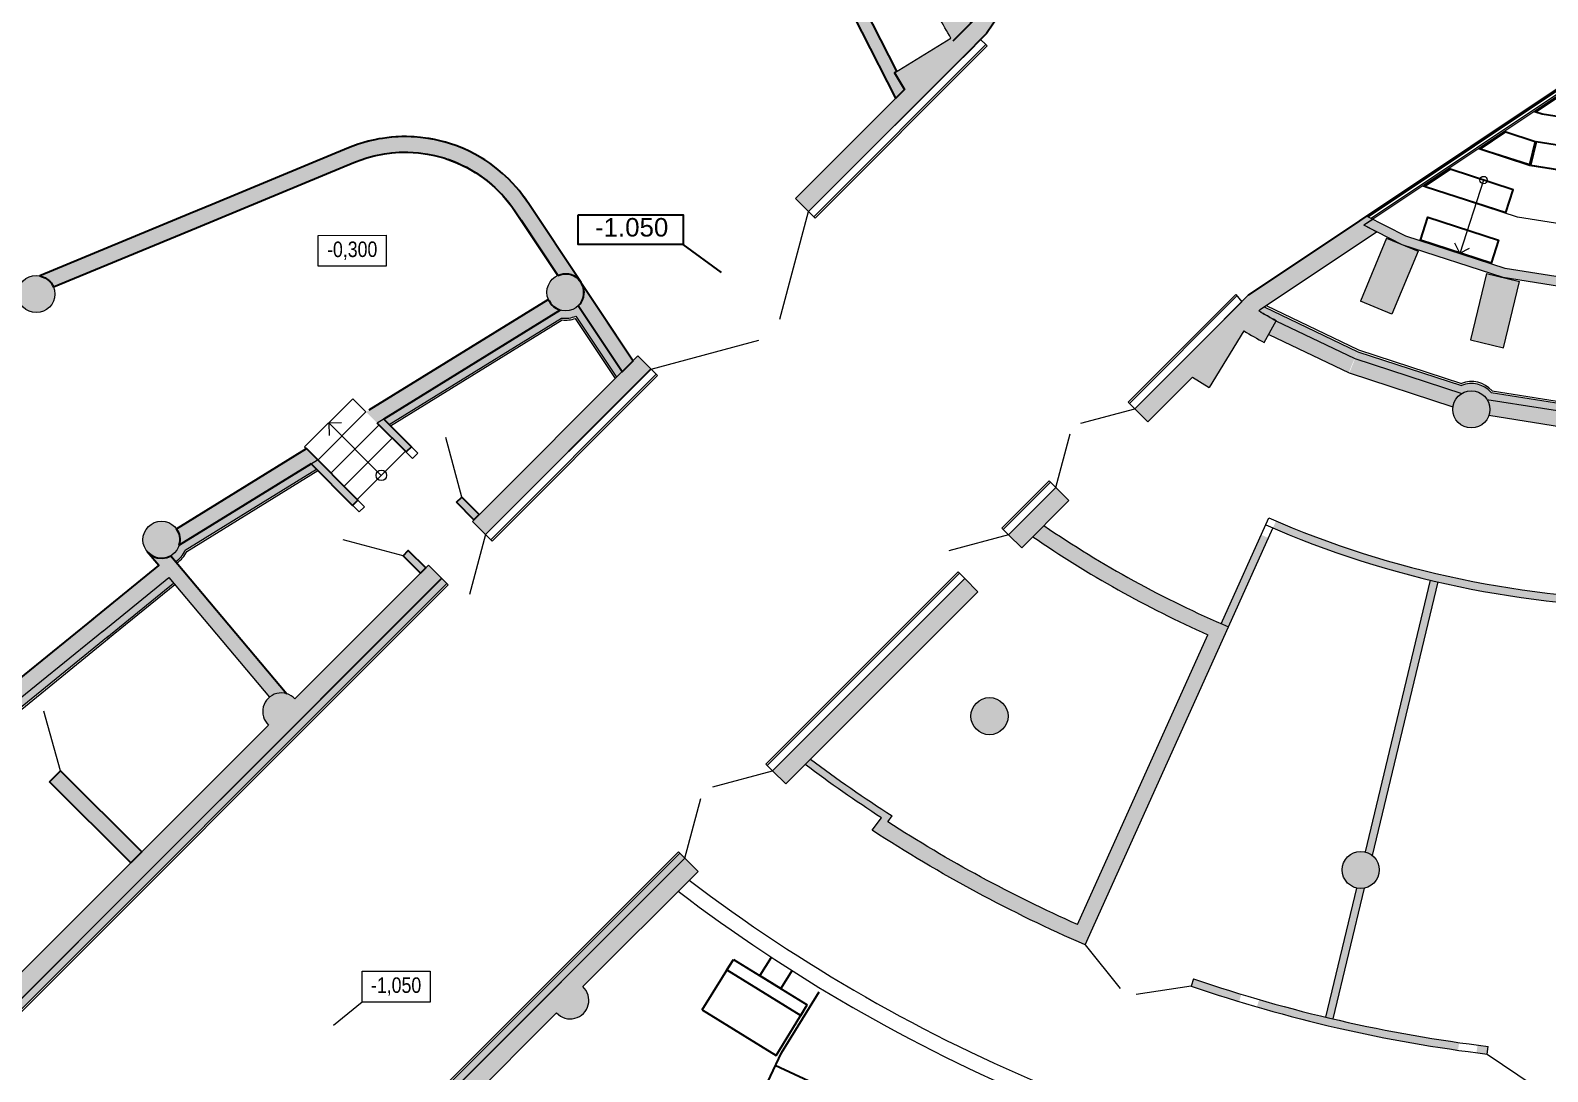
# Model space of a CAD drawing. Header units: millimetres. Extents: x 72919 to 485785, y -53256 to 338519.
# Drawn here: x 195286 to 219787, y 80989 to 97810 of the extents above; entities that cross this region are included whole.
import ezdxf
from ezdxf.enums import TextEntityAlignment as Align

# ---------------------------------------------------------------- set-up
doc = ezdxf.new("R2010")
doc.units = ezdxf.units.MM
doc.layers.add('1', color=7, linetype='Continuous')
for name, color, linetype, lineweight in [('1 level', 186, 'Continuous', 15), ('door', 177, 'Continuous', 9), ('h', 7, 'Continuous', 9), ('stairs', 4, 'Continuous', 5), ('wall', 5, 'Continuous', 40)]:
    doc.layers.add(name, color=color, linetype=linetype, lineweight=lineweight)
doc.styles.add('STW_ARIAL', font='arial.ttf')
doc.styles.add('Шрифт надписей', font='ARIALN.TTF')

msp = doc.modelspace()

# ---------------------------------------------------------------- hatches: boundary and pattern name
at = {"ltscale": 500, "true_color": 0x000000}
h = msp.add_hatch(color=18, dxfattribs=at)
h.dxf.hatch_style = 1
h.paths.add_polyline_path([(207070.43379, 105414.99944), (207275.43379, 105414.99944), (207275.43379, 103562.98726), (207670.54881, 101068.32916), (208365.7065, 98928.85377), (209273.14476, 97147.90593), (209237.60166, 97126.12509), (209402.7822, 96856.57495), (209262.82181, 96716.61455), (208175.72555, 98850.16109), (207470.59659, 101020.32488), (207070.43379, 103546.85341)])
h = msp.add_hatch(color=18, dxfattribs=at)
h.dxf.hatch_style = 1
edge = h.paths.add_edge_path()
edge.add_arc((221610.43378, 104414.99944), 13290, 208.781721808, 212.009546584)
edge.add_line((210341.04818, 97370.49463), (210727.46772, 97756.90139))
edge.add_line((210727.46772, 97756.90139), (211908.66814, 99523.65224))
edge.add_line((211908.66814, 99523.65224), (211752.5916, 99829.97071))
edge.add_line((211752.5916, 99829.97071), (210472.64717, 97926.34488))
edge.add_arc((216161.44446, 101330.9812), 6629.77851, 208.094889946, 210.899713578, ccw=False)
edge.add_line((210312.86024, 98208.79836), (209962.27611, 98016.20872))
h = msp.add_hatch(color=18, dxfattribs=at)
h.dxf.hatch_style = 1
edge = h.paths.add_edge_path()
edge.add_line((207641.64582, 95095.43856), (209402.7822, 96856.57495))
edge.add_line((209402.7822, 96856.57495), (209237.60166, 97126.12509))
edge.add_line((209237.60166, 97126.12509), (210150.22643, 97685.38227))
edge.add_arc((221610.43378, 104414.99944), 13290, 208.781721808, 210.422137713, ccw=False)
edge.add_line((209962.27611, 98016.20872), (210312.86024, 98208.79836))
edge.add_arc((221610.43379, 104414.99944), 12890, 208.781721808, 211.586545441)
edge.add_line((210630.08785, 97663.3994), (210622.24867, 97651.77735))
edge.add_line((210622.24867, 97651.77735), (207853.77785, 94883.30653))
edge.add_line((207853.77785, 94883.30653), (207641.64582, 95095.43856))
h = msp.add_hatch(color=18, dxfattribs=at)
h.dxf.hatch_style = 1
edge = h.paths.add_edge_path()
edge.add_line((207641.64582, 95095.43856), (209402.7822, 96856.57495))
edge.add_line((209402.7822, 96856.57495), (209237.60166, 97126.12509))
edge.add_line((209237.60166, 97126.12509), (210150.22643, 97685.38227))
edge.add_arc((221610.43378, 104414.99944), 13290, 208.781721808, 210.422137713, ccw=False)
edge.add_line((209962.27611, 98016.20872), (210312.86024, 98208.79836))
edge.add_arc((221610.43379, 104414.99944), 12890, 208.781721808, 211.586545441)
edge.add_line((210630.08785, 97663.3994), (210622.24867, 97651.77735))
edge.add_line((210622.24867, 97651.77735), (207853.77785, 94883.30653))
edge.add_line((207853.77785, 94883.30653), (207641.64582, 95095.43856))
h = msp.add_hatch(color=18, dxfattribs=at)
h.dxf.hatch_style = 1
h.paths.add_polyline_path([(205020.27059, 92474.06333), (204839.9644, 92293.75714), (204131.1492, 93358.80728), (204163.92681, 93394.76978), (204179.12633, 93416.30138), (204199.85076, 93454.37932), (204216.58938, 93501.23853), (204225.80024, 93555.46301), (204225.82996, 93600.90417), (204219.21411, 93644.87666), (204215.74867, 93658.61286), (204187.65784, 93725.12896)])
h.paths.add_polyline_path([(200200.81633, 95818.94324), (195439.03109, 93845.04755), (195525.57708, 93813.75179), (195585.01364, 93771.02483), (195620.18916, 93732.34338), (195644.09985, 93695.66194), (195658.65772, 93665.42183), (197966.5405, 94621.37818), (197966.26183, 94622.03315), (198142.35377, 94694.20242), (198318.16705, 94767.02666), (200352.88056, 95611.39977), (200534.0497, 95686.50297), (200716.91747, 95751.39319), (200838.73845, 95784.55331), (201002.4314, 95817.21022), (201123.56556, 95832.92759), (201240.80907, 95841.47128), (201383.6573, 95843.12699), (201552.2222, 95832.72663), (201701.15663, 95812.25631), (201811.24366, 95790.13978), (201964.27118, 95749.13045), (202034.36551, 95726.18489), (202173.74067, 95672.32418), (202344.31756, 95590.28092), (202483.43094, 95508.65077), (202655.16268, 95386.56229), (202786.81646, 95273.80823), (202916.80134, 95141.98663), (203061.21555, 94963.77421), (203210.59079, 94742.01812), (203803.09076, 93851.74069), (203850.11043, 93868.44402), (203888.44072, 93875.93258), (203926.63675, 93878.37921), (203975.72258, 93874.34291), (204016.33858, 93864.66711), (204054.57492, 93849.74993), (204082.87088, 93834.51082), (204111.20033, 93814.91897), (204134.42883, 93794.80261), (204182.46883, 93735.12878), (203334.07491, 95007.7039), (203234.62922, 95149.53262), (203178.60676, 95220.69395), (203135.43209, 95271.95014), (203065.43167, 95349.23125), (203011.2047, 95404.68658), (202959.68345, 95454.17731), (202912.10737, 95497.34017), (202841.58725, 95557.20724), (202781.83451, 95604.39622), (202703.6116, 95661.68083), (202623.49339, 95715.49329), (202550.39453, 95760.62654), (202463.0086, 95809.96771), (202371.19796, 95856.75289), (202279.495, 95898.63929), (202153.94204, 95948.62629), (202072.91028, 95976.60839), (201990.51272, 96001.77209), (201897.71205, 96026.27429), (201813.06612, 96045.18145), (201727.00642, 96061.12256), (201667.54391, 96070.23945), (201584.588, 96080.40601), (201485.89832, 96088.67448), (201357.48102, 96093.2726), (201282.16693, 96092.74369), (201186.19443, 96088.61231), (201116.25788, 96083.15082), (201042.57997, 96075.14494), (200972.63777, 96065.3858), (200911.37651, 96055.08933), (200846.72296, 96042.42675), (200738.88525, 96017.11914), (200657.15145, 95994.35776), (200579.52543, 95969.78914), (200450.17126, 95922.19235)])
h = msp.add_hatch(color=18, dxfattribs=at)
h.dxf.hatch_style = 1
edge = h.paths.add_edge_path()
edge.add_arc((221610.43379, 104414.99944), 13290, 239.577862287, 241.218278192)
edge.add_line((215211.64306, 92766.84177), (215404.2327, 93117.42589))
edge.add_arc((221830.25064, 104809.69519), 13341.77154, 239.812033564, 241.207005333, ccw=False)
edge.add_line((215121.49537, 93277.32897), (215143.40369, 93299.23727))
edge.add_line((215143.40369, 93299.23727), (217025.19086, 94557.34777))
edge.add_line((217025.19086, 94557.34777), (216821.0925, 94661.34127))
edge.add_line((216821.0925, 94661.34127), (216963.99141, 94756.8795))
edge.add_line((216963.99141, 94756.8795), (216861.88548, 94808.90517))
edge.add_line((216861.88548, 94808.90517), (214952.63074, 93532.23338))
edge.add_line((214952.63074, 93532.23338), (214565.97957, 93145.58221))
edge.add_arc((221610.43379, 104414.99944), 13290, 237.990710678, 239.577862287)
h = msp.add_hatch(color=18, dxfattribs=at)
h.dxf.hatch_style = 1
h.paths.add_polyline_path([(220767.70894, 93700.07875), (219101.1853, 93964.03077), (217497.18648, 94485.20255), (216963.99141, 94756.8795), (216821.0925, 94661.34127), (217439.60638, 94346.19213), (219066.06015, 93817.72428), (220755.90364, 93550.07876), (221910.43375, 93550.07846), (221910.43379, 93700.07846)])
h = msp.add_hatch(color=18, dxfattribs=at)
h.dxf.hatch_style = 1
h.paths.add_polyline_path([(216764.68295, 93433.46875), (217272.82213, 93222.99062), (217694.61739, 94240.4266), (217186.48365, 94450.90249)])
h = msp.add_hatch(color=18, dxfattribs=at)
h.dxf.hatch_style = 1
edge = h.paths.add_edge_path()
edge.add_arc((195381.49386, 93550.6168), 300, -9, 351)
h = msp.add_hatch(color=18, dxfattribs=at)
h.dxf.hatch_style = 1
edge = h.paths.add_edge_path()
edge.add_arc((203926.67678, 93578.37921), 300, 0, 360)
h = msp.add_hatch(color=18, dxfattribs=at)
h.dxf.hatch_style = 1
edge = h.paths.add_edge_path()
edge.add_arc((203926.67678, 93578.37921), 300, 0, 360)
h = msp.add_hatch(color=18, dxfattribs=at)
h.dxf.hatch_style = 1
h.paths.add_polyline_path([(218542.11873, 92810.55072), (219076.29806, 92682.40464), (219333.64346, 93753.44567), (218792.18929, 93883.54409)])
h = msp.add_hatch(color=18, dxfattribs=at)
h.dxf.hatch_style = 1
h.paths.add_polyline_path([(188371.35266, 90917.51929), (195132.61491, 93718.12581), (195091.74819, 93628.38212), (195081.62866, 93559.60917), (195084.5742, 93507.7365), (195092.13718, 93471.41633), (195106.51089, 93436.71512), (192256.90563, 92256.36998), (193300.20006, 90157.26797), (193312.43129, 90132.66169), (193469.57536, 89816.4862), (193469.57533, 89816.48597), (194821.59636, 87096.22792), (196362.75854, 88351.42076), (196501.33228, 88141.85696), (194836.32674, 86785.80043), (195066.14892, 86555.97825), (194889.37222, 86379.20155), (194641.47197, 86627.10181), (191574.38015, 84129.1222), (191789.73988, 83913.76248), (191612.96318, 83736.98578), (191379.52538, 83970.42358), (189320.32692, 82293.31833), (189152.0738, 82499.9044), (194620.49954, 86939.13299), (193243.64211, 89709.36171), (193217.98451, 89760.98476), (193086.47305, 90025.58778), (193074.30167, 90050.07649), (192025.39183, 92160.47382), (188590.97929, 90737.89357), (188563.24572, 90789.77548), (188531.90528, 90829.09053), (188494.83097, 90862.32352), (188454.22964, 90888.19956), (188419.88709, 90903.71072)])
h = msp.add_hatch(color=18, dxfattribs=at)
h.dxf.hatch_style = 1
edge = h.paths.add_edge_path()
edge.add_line((215369.19232, 93778.89471), (214847.21169, 93426.81433))
edge.add_line((214847.21169, 93426.81433), (213118.33561, 91697.93825))
edge.add_line((213118.33561, 91697.93825), (213330.46764, 91485.80622))
edge.add_line((213330.46764, 91485.80622), (214052.00929, 92207.34786))
edge.add_line((214052.00929, 92207.34786), (214321.55943, 92042.16732))
edge.add_line((214321.55943, 92042.16732), (214880.81661, 92954.79209))
edge.add_arc((221610.43379, 104414.99944), 13290, 239.577862287, 241.218278192)
edge.add_line((215211.64306, 92766.84177), (215404.2327, 93117.42589))
edge.add_arc((221830.25064, 104809.69519), 13341.77154, 239.812033564, 241.207005333, ccw=False)
edge.add_line((215121.49537, 93277.32897), (215649.65128, 93637.70032))
edge.add_line((215649.65128, 93637.70032), (215369.19232, 93778.89471))
h = msp.add_hatch(color=18, dxfattribs=at)
h.dxf.hatch_style = 1
h.paths.add_polyline_path([(201303.69167, 89323.4225), (201388.4093, 89408.14012), (201671.51353, 89125.30627), (201586.66071, 89040.45346)])
h.paths.add_polyline_path([(200575.37177, 90221.44802), (200490.51896, 90136.59521), (199820.13223, 90806.98194), (197690.55721, 89492.53399), (197699.84982, 89531.65912), (197703.74293, 89569.35306), (197703.10494, 89604.15592), (197691.68938, 89666.25363), (197682.20785, 89693.46589), (197670.00709, 89719.93505), (197645.85861, 89758.7321), (199743.40743, 91053.41236)])
h.paths.add_polyline_path([(202251.21476, 90270.94558), (202534.1838, 89987.97654), (202449.33098, 89903.12373), (202166.71326, 90185.74145)])
h.paths.add_polyline_path([(201438.04205, 91084.1183), (201353.18923, 90999.26548), (200705.31776, 91647.13695), (203648.07865, 93463.51157), (203661.28311, 93438.49997), (203683.54049, 93402.63865), (203700.65187, 93381.11608), (203735.11001, 93347.50658), (203775.09896, 93319.48895), (203829.54912, 93294.53732), (203841.81767, 93289.3064), (200991.9139, 91530.24644)])
h = msp.add_hatch(color=18, dxfattribs=at)
h.dxf.hatch_style = 1
edge = h.paths.add_edge_path()
edge.add_line((216677.88101, 92506.76363), (218403.77467, 91945.98679))
edge.add_arc((218554.63397, 91686.67719), 300, 120.189685108, 153)
edge.add_arc((218554.63397, 91686.67719), 300, 153, 165.843425896)
edge.add_arc((231372.51369, 137570.12198), 47648.74202, 251.916835499, 254.031275865, ccw=False)
edge.add_line((216582.48132, 92274.89532), (216677.88101, 92506.76363))
edge = h.paths.add_edge_path()
edge.add_arc((218554.63397, 91686.67719), 300, 165.843425896, 171.594068231)
edge.add_line((218257.85681, 91730.53282), (216867.17467, 92182.39284))
edge.add_arc((216601.29186, 92321.34006), 300, 332.408961502, 332.999999998)
edge.add_line((216868.59382, 92185.14291), (216582.48132, 92274.89532))
edge.add_arc((231372.51369, 137570.12198), 47648.74202, 251.916835499, 254.031275865)
edge = h.paths.add_edge_path()
edge.add_arc((212494.61875, 85686.16171), 7732.64713, 59.861814524, 68.856463676, ccw=False)
edge.add_line((216377.08203, 92373.48634), (216312.28428, 92401.80507))
edge.add_line((216312.28428, 92401.80507), (215338.17376, 92872.15907))
edge.add_line((215338.17376, 92872.15907), (215283.82796, 92898.24489))
edge = h.paths.add_edge_path()
edge.add_arc((212494.61875, 85686.16171), 7732.64713, 59.861814524, 68.856463676)
edge.add_line((215283.82796, 92898.24489), (215399.46278, 93120.04869))
edge.add_line((215399.46278, 93120.04869), (215761.83555, 92936.4791))
edge.add_line((215761.83555, 92936.4791), (216670.56655, 92509.92283))
edge.add_line((216670.56655, 92509.92283), (216573.28498, 92279.30953))
edge.add_line((216573.28498, 92279.30953), (216377.08203, 92373.48634))
h = msp.add_hatch(color=18, dxfattribs=at)
h.dxf.hatch_style = 1
h.paths.add_polyline_path([(202423.19777, 89876.99052), (205096.0614, 92549.85415), (205308.19344, 92337.72212), (202635.32981, 89664.85848)])
h = msp.add_hatch(color=18, dxfattribs=at)
h.dxf.hatch_style = 1
h.paths.add_polyline_path([(202423.19777, 89876.99052), (205096.0614, 92549.85415), (205308.19344, 92337.72212), (202635.32981, 89664.85848)])
h = msp.add_hatch(color=18, dxfattribs=at)
h.dxf.hatch_style = 1
h.paths.add_polyline_path([(218254.63397, 91686.67719, 1), (218854.63397, 91686.67719, 1)])
h = msp.add_hatch(color=18, dxfattribs=at)
h.dxf.hatch_style = 1
edge = h.paths.add_edge_path()
edge.add_arc((218554.63397, 91686.67719), 300, 0, 32.810314892, ccw=False)
edge.add_arc((218554.63397, 91686.67719), 300, -12.843425895, 0, ccw=False)
edge.add_arc((227959.37772, 138361.10748), 47621.05696, 258.968469708, 261.074533983)
edge.add_line((220570.99524, 91316.69368), (220593.10565, 91566.30801))
edge.add_line((220593.10565, 91566.30801), (218806.77469, 91849.23504))
edge = h.paths.add_edge_path(flags=17)
edge.add_arc((218554.63397, 91686.67719), 300, 341.40593177, 347.156574105, ccw=False)
edge.add_line((218838.9744, 91591.01883), (220283.22142, 91362.27257))
edge.add_arc((220583.20545, 91365.36719), 300, 180, 180.591038496, ccw=False)
edge.add_line((220283.20545, 91365.36719), (220570.99524, 91316.69368))
edge.add_arc((227959.37772, 138361.10748), 47621.05696, 258.968469708, 261.074533983, ccw=False)
edge = h.paths.add_edge_path()
edge.add_line((220877.24344, 91305.85534), (221538.17268, 91284.55402))
edge.add_arc((221835.43379, 91324.99944), 300, 179.95896476, 187.748101367, ccw=False)
edge.add_arc((221298.3618, 87275.981), 4056.16734, 86.649306355, 96.401470983)
edge.add_line((220846.12167, 91306.85837), (220877.24344, 91305.85534))
edge = h.paths.add_edge_path()
edge.add_arc((221298.3618, 87275.981), 4056.16734, 86.649306355, 96.401470983, ccw=False)
edge.add_arc((221835.43379, 91324.99944), 300, 138.590377891, 179.958964761, ccw=False)
edge.add_line((221610.43379, 91523.43079), (221610.43379, 91532.35489))
edge.add_line((221610.43379, 91532.35489), (220599.14456, 91558.05094))
edge.add_line((220599.14456, 91558.05094), (220579.47705, 91315.45215))
edge.add_line((220579.47705, 91315.45215), (220846.12167, 91306.85837))
h = msp.add_hatch(color=18, dxfattribs=at)
h.dxf.hatch_style = 1
h.paths.add_polyline_path([(211294.00011, 89449.33869), (212057.67544, 90213.01401), (211845.5434, 90425.14605), (211081.86808, 89661.47072)])
h = msp.add_hatch(color=18, dxfattribs=at)
h.dxf.hatch_style = 1
h.paths.add_polyline_path([(221610.43379, 88614.85531), (221606.79178, 88614.85531, -0.0195818437), (220370.74671, 88663.28163), (220360.93932, 88538.66696, 0.0196394816), (221610.43379, 88489.85573)])
h.paths.add_polyline_path([(217921.77432, 89050.62701), (217892.59365, 88929.08077, 0.0392951282), (220360.93932, 88538.66696), (220370.74671, 88663.28163, -0.0392951679)])
h.paths.add_polyline_path([(215563.4897, 89816.38502), (215515.65427, 89700.90008, 0.0392922192), (217892.33714, 88929.1423), (217892.45722, 88929.64245), (217921.51982, 89050.68806, -0.0392922686)])
h.paths.add_polyline_path([(215276.77472, 89609.6071), (215162.7681, 89660.86616), (214516.94925, 88224.41087), (214530.5467, 88218.29756, 0.0015574319), (214631.57509, 88174.52909)])
h.paths.add_polyline_path([(215563.4897, 89816.38502, -0.004764076), (215286.4385, 89934.1904), (215400.38279, 89882.95936), (215349.88073, 89770.63073, 0.0028235289), (215515.65427, 89700.90008)])
h = msp.add_hatch(color=18, dxfattribs=at)
h.dxf.hatch_style = 1
edge = h.paths.add_edge_path()
edge.add_arc((197403.97952, 89581.26519), 300, 0, 360)
h = msp.add_hatch(color=18, dxfattribs=at)
h.dxf.hatch_style = 1
edge = h.paths.add_edge_path()
edge.add_arc((221606.78748, 104413.51658), 17673.66127, 235.57381506, 246.754787303)
edge.add_line((214631.57509, 88174.52909), (214298.48365, 88047.5052))
edge.add_arc((221606.78748, 104413.51658), 17923.66127, 235.57381506, 245.936670275, ccw=False)
edge.add_line((211473.75255, 89629.09112), (211615.08855, 89835.30492))
h = msp.add_hatch(color=18, dxfattribs=at)
h.dxf.hatch_style = 1
h.paths.add_polyline_path([(195773.2557, 85848.87147), (195596.47901, 85672.09477), (196907.39052, 84361.18326), (197084.16721, 84537.95996)])
edge = h.paths.add_edge_path()
edge.add_arc((221610.43379, 104414.99944), 28390, 212.212452867, 216)
edge.add_line((198642.44132, 87727.77613), (198798.66658, 87841.28043))
edge.add_line((198798.66658, 87841.28043), (197590.29842, 89281.42099))
edge = h.paths.add_edge_path()
edge.add_line((197590.29842, 89281.42099), (197555.81082, 89322.52351))
edge.add_arc((197403.97952, 89581.26519), 300, 219.998756749, 300.404688522, ccw=False)
edge.add_line((197174.162, 89388.4339), (197361.66046, 89164.97209))
edge.add_line((197361.66046, 89164.97209), (196286.39254, 88289.22481))
edge.add_line((196286.39254, 88289.22481), (196444.26777, 88095.38102))
edge.add_line((196444.26777, 88095.38102), (197522.37039, 88973.43702))
edge.add_line((197522.37039, 88973.43702), (198595.91875, 87693.97551))
edge.add_line((198595.91875, 87693.97551), (198642.44132, 87727.77613))
edge.add_arc((221610.43379, 104414.99944), 28390, 212.212452867, 216, ccw=False)
edge = h.paths.add_edge_path()
edge.add_line((198798.66658, 87841.28043), (198642.44132, 87727.77613))
edge.add_arc((221610.43379, 104414.99944), 28390, 216, 217.484482088)
edge.add_arc((199664.80267, 86976.98833), 604.296, 140.290996282, 164.511425075, ccw=False)
edge.add_line((199199.91826, 87363.06622), (198798.66658, 87841.28043))
edge = h.paths.add_edge_path()
edge.add_line((198642.44132, 87727.77613), (198595.91875, 87693.97551))
edge.add_line((198595.91875, 87693.97551), (199077.63858, 87119.85888))
edge.add_arc((199664.80267, 86976.98833), 604.296, 164.511425075, 166.324376516, ccw=False)
edge.add_arc((221610.43379, 104414.99944), 28390, 216, 217.484482088, ccw=False)
h = msp.add_hatch(color=18, dxfattribs=at)
h.dxf.hatch_style = 1
edge = h.paths.add_edge_path()
edge.add_line((193890.20471, 80919.73339), (180446.31901, 67475.84769))
edge.add_line((180446.31901, 67475.84769), (180234.18698, 67687.97972))
edge.add_line((180234.18698, 67687.97972), (188300.08391, 75753.87666))
edge.add_arc((188388.29715, 76040.61421), 300, 17.100227326, 252.899772674, ccw=False)
edge.add_line((188675.0347, 76128.82745), (193696.09389, 81149.88663))
edge.add_arc((193899.36665, 81370.52249), 300, 42.654503359, 227.345496641, ccw=False)
edge.add_line((194120.00251, 81573.79526), (199133.61828, 86587.41103))
edge.add_arc((199337.41636, 86807.56176), 300, 42.79106943, 227.20893057, ccw=False)
edge.add_line((199557.56709, 87011.35984), (201716.09099, 89169.88374))
edge.add_line((201716.09099, 89169.88374), (201928.22302, 88957.7517))
edge.add_line((201928.22302, 88957.7517), (194305.85255, 81335.38123))
edge.add_line((194305.85255, 81335.38123), (193890.20471, 80919.73339))
h = msp.add_hatch(color=18, dxfattribs=at)
h.dxf.hatch_style = 1
h.paths.add_polyline_path([(210374.7613, 88954.36394), (207270.56253, 85850.16517), (207482.69456, 85638.03314), (210586.89333, 88742.23191)])
h = msp.add_hatch(color=18, dxfattribs=at)
h.dxf.hatch_style = 1
h.paths.add_polyline_path([(216953.37427, 84482.72992), (216838.52996, 84539.82549), (217892.59365, 88929.08077), (218013.88323, 88899.96101)])
h = msp.add_hatch(color=18, dxfattribs=at)
h.dxf.hatch_style = 1
edge = h.paths.add_edge_path()
edge.add_line((212321.27096, 83035.86115), (214631.57509, 88174.52909))
edge.add_line((214631.57509, 88174.52909), (214298.48365, 88047.5052))
edge.add_line((214298.48365, 88047.5052), (212193.46149, 83365.43335))
edge.add_arc((220845.50682, 103002.2277), 21458.36855, 236.912958049, 246.221530195, ccw=False)
edge.add_line((209131.11546, 85023.50094), (209202.83125, 85119.71345))
edge.add_arc((221682.14957, 104511.21195), 23060, 233.239661221, 237.236861432, ccw=False)
edge.add_line((207881.45043, 86036.789), (207795.71736, 85951.05593))
edge.add_arc((221610.43379, 104414.99944), 23060, 233.196176295, 236.938051622)
edge.add_line((209030.15479, 85088.84669), (208880.44837, 84888.00348))
edge.add_arc((221610.43379, 104414.99944), 23310, 236.898976855, 246.51521777)
h = msp.add_hatch(color=18, dxfattribs=at)
h.dxf.hatch_style = 1
edge = h.paths.add_edge_path()
edge.add_arc((199337.41636, 86807.56176), 300, 72.953350313, 127.630888238)
edge.add_arc((221610.43379, 104414.99944), 28390, 217.484482088, 217.721931129, ccw=False)
edge.add_arc((199664.80267, 86976.98833), 604.296, 140.290996282, 164.511425075, ccw=False)
edge.add_line((199199.91826, 87363.06622), (199425.36143, 87094.38167))
h = msp.add_hatch(color=18, dxfattribs=at)
h.dxf.hatch_style = 1
edge = h.paths.add_edge_path()
edge.add_arc((210773.81355, 86731.24244), 300, 0, 360)
h = msp.add_hatch(color=18, dxfattribs=at)
h.dxf.hatch_style = 1
edge = h.paths.add_edge_path()
edge.add_arc((216768.77694, 84248.04729), 300, 0, 360)
h = msp.add_hatch(color=18, dxfattribs=at)
h.dxf.hatch_style = 1
edge = h.paths.add_edge_path()
edge.add_line((205856.34897, 84435.95161), (198530.81557, 77110.41821))
edge.add_line((198530.81557, 77110.41821), (198115.16773, 76694.77037))
edge.add_line((198115.16773, 76694.77037), (194061.80786, 72641.4105))
edge.add_line((194061.80786, 72641.4105), (194273.93989, 72429.27846))
edge.add_line((194273.93989, 72429.27846), (194339.78737, 72495.12595))
edge.add_line((194339.78737, 72495.12595), (194564.22937, 72278.05272))
edge.add_line((194564.22937, 72278.05272), (196715.28669, 74502.12988))
edge.add_line((196715.28669, 74502.12988), (196527.96395, 74683.30252))
edge.add_line((196527.96395, 74683.30252), (198345.80159, 76501.14016))
edge.add_arc((198566.25452, 76704.61129), 300, 222.70603868, 407.29396132)
edge.add_line((198769.72566, 76925.06423), (203783.36691, 81938.70549))
edge.add_arc((204004.22612, 82141.90959), 300.11781, 222.615971883, 407.384028117)
edge.add_line((204207.43023, 82362.7688), (206068.481, 84223.81957))
edge.add_line((206068.481, 84223.81957), (205856.34897, 84435.95161))
h = msp.add_hatch(color=18, dxfattribs=at)
h.dxf.hatch_style = 1
h.paths.add_polyline_path([(216319.10638, 81841.87207), (216197.8538, 81870.98466), (216698.71538, 83956.34303), (216825.99378, 83952.16481)])
h = msp.add_hatch(color=18, dxfattribs=at)
h.dxf.hatch_style = 1
h.paths.add_polyline_path([(214070.32992, 82490.33163), (214029.67808, 82372.12661, 0.0087372518), (214804.50718, 82120.70728), (214841.08627, 82240.23543, -0.0087381794)])
h.paths.add_polyline_path([(215128.58249, 82154.50015), (215092.00003, 82034.96099, 0.0119507723), (216168.82235, 81749.0566), (216198.00302, 81870.60284, -0.0119324935)])
h.paths.add_polyline_path([(216319.33334, 81841.81887), (216319.33304, 81841.81765), (216319.10638, 81841.87207, -0.0013420853), (216198.00302, 81870.60284), (216168.82235, 81749.0566, 0.0237248481), (218340.65353, 81335.47092), (218340.67531, 81335.46805), (218356.96283, 81459.40858, -0.0223661886)])
h.paths.add_polyline_path([(218824.44106, 81397.99552, -0.0018492467), (218654.26255, 81419.23295), (218638.11868, 81296.38556), (218340.65353, 81335.47092, 0.0050731019), (218809.62975, 81273.87595)])
at = {"layer": '1', "ltscale": 500, "true_color": 0x000000}
h = msp.add_hatch(color=18, dxfattribs=at)
h.dxf.hatch_style = 1
h.paths.add_polyline_path([(218350.16896, 78696.09079, -0.1298665392), (205773.94781, 83881.3421), (205925.11647, 84080.46025, 0.1298665392), (218383.26707, 78943.89014)], flags=0)
at = {"layer": 'wall', "lineweight": 18, "ltscale": 0.007407, "true_color": 0x000000}
h = msp.add_hatch(color=18, dxfattribs=at)
h.dxf.hatch_style = 1
h.paths.add_polyline_path([(208473.96007, 98984.01172), (208499.35748, 98996.95235), (209406.79574, 97216.0045), (209380.06554, 97202.38479), (208476.91487, 98974.91779), (208473.96007, 98984.01172)], flags=0)
h = msp.add_hatch(color=18, dxfattribs=at)
h.dxf.hatch_style = 1
h.paths.add_polyline_path([(209380.06554, 97202.38479), (208472.62729, 98983.33263), (208365.7065, 98928.85377), (209273.14476, 97147.90593), (209380.06554, 97202.38479)], flags=0)
h = msp.add_hatch(color=18, dxfattribs=at)
h.dxf.hatch_style = 1
h.paths.add_polyline_path([(207938.68841, 94798.5115), (210714.99841, 97578.60438), (210630.08785, 97663.3994), (207853.77785, 94883.30653), (207938.68841, 94798.5115)], flags=0)
h = msp.add_hatch(color=18, dxfattribs=at)
h.dxf.hatch_style = 1
h.paths.add_polyline_path([(207938.68841, 94798.5115), (210714.99841, 97578.60438), (210630.08785, 97663.3994), (207853.77785, 94883.30653), (207938.68841, 94798.5115)], flags=0)
h = msp.add_hatch(color=18, dxfattribs=at)
h.dxf.hatch_style = 1
edge = h.paths.add_edge_path()
edge.add_line((204096.51858, 93194.25194), (204753.41742, 92207.21017))
edge.add_line((204753.41742, 92207.21017), (204839.9644, 92293.75714))
edge.add_line((204839.9644, 92293.75714), (204131.1492, 93358.80728))
edge.add_arc((203926.68517, 93578.49558), 300.11412, 253.863296521, 312.944341359, ccw=False)
edge.add_line((203843.27444, 93290.20557), (200991.9139, 91530.24644))
edge.add_line((200991.9139, 91530.24644), (201079.11093, 91443.04941))
edge.add_line((201079.11093, 91443.04941), (203865.43811, 93162.86769))
edge.add_arc((203926.67678, 93578.37921), 420, 261.616024039, 293.852609155)
h = msp.add_hatch(color=18, dxfattribs=at)
h.dxf.hatch_style = 1
h.paths.add_polyline_path([(214770.52927, 93519.83754), (214847.21169, 93426.81433), (213118.33561, 91697.93825), (213033.4828, 91782.79106), (214770.52927, 93519.83754)], flags=0)
h = msp.add_hatch(color=18, dxfattribs=at)
h.dxf.hatch_style = 1
h.paths.add_polyline_path([(216675.613, 92507.50055), (216720.31621, 92619.15107), (215210.29291, 93343.95755), (215143.40369, 93299.23727), (215121.49537, 93277.32897), (215399.46278, 93120.04869)])
h = msp.add_hatch(color=18, dxfattribs=at)
h.dxf.hatch_style = 1
h.paths.add_polyline_path([(218403.60326, 91946.04248), (218394.45551, 92075.19023), (216723.94502, 92617.972), (216677.88101, 92506.76363)])
h = msp.add_hatch(color=18, dxfattribs=at)
h.dxf.hatch_style = 1
h.paths.add_polyline_path([(202720.24264, 89580.06574), (205391.21484, 92254.82081), (205306.302, 92339.61356), (202635.32981, 89664.85848), (202720.24264, 89580.06574)], flags=0)
h = msp.add_hatch(color=18, dxfattribs=at)
h.dxf.hatch_style = 1
h.paths.add_polyline_path([(202720.24264, 89580.06574), (205391.21484, 92254.82081), (205306.302, 92339.61356), (202635.32981, 89664.85848), (202720.24264, 89580.06574)], flags=0)
h = msp.add_hatch(color=18, dxfattribs=at)
h.dxf.hatch_style = 1
edge = h.paths.add_edge_path()
edge.add_line((218394.63675, 92075.13135), (218403.60326, 91946.04248))
edge.add_arc((218554.37122, 91686.4159), 300.22815, 392.847982961, 480.144197651, ccw=False)
edge.add_line((218806.59668, 91849.26324), (218873.19952, 91960.2102))
edge.add_arc((218554.35662, 91686.35508), 420.30635, 400.65938051, 472.334191993)
h = msp.add_hatch(color=18, dxfattribs=at)
h.dxf.hatch_style = 1
h.paths.add_polyline_path([(220578.96027, 91568.54842), (220613.70571, 91684.5411), (218873.19952, 91960.2102), (218806.59668, 91849.26324)])
h = msp.add_hatch(color=18, dxfattribs=at)
h.dxf.hatch_style = 1
edge = h.paths.add_edge_path()
edge.add_line((199907.31048, 90719.77332), (199820.13223, 90806.98194))
edge.add_line((199820.13223, 90806.98194), (197690.55721, 89492.53399))
edge.add_arc((197403.97952, 89581.26519), 300, 315, 342.796243528, ccw=False)
edge.add_arc((197403.97952, 89581.26519), 300, 301.802726556, 315, ccw=False)
edge.add_arc((221610.43379, 104414.99944), 28390, 212.105453111, 212.212452867)
edge.add_line((197590.29842, 89281.42099), (197633.72058, 89229.67019))
edge.add_arc((197403.97952, 89581.26519), 420, 303.16161558, 336.209609544)
edge.add_line((197788.291, 89411.84062), (199907.31048, 90719.77332))
h = msp.add_hatch(color=18, dxfattribs=at)
h.dxf.hatch_style = 1
h.paths.add_polyline_path([(211760.69059, 90509.99886), (210997.01527, 89746.32354), (211081.86808, 89661.47072), (211845.5434, 90425.14605), (211760.69059, 90509.99886)], flags=0)
h = msp.add_hatch(color=18, dxfattribs=at)
h.dxf.hatch_style = 1
h.paths.add_polyline_path([(194179.5165, 81039.23471), (194101.57732, 81131.00459), (201926.33158, 88959.64314), (202011.20545, 88874.81139)])
h = msp.add_hatch(color=18, dxfattribs=at)
h.dxf.hatch_style = 1
h.paths.add_polyline_path([(197599.51115, 88881.50018), (197522.37039, 88973.43702), (196444.26777, 88095.38102), (196520.04788, 88002.33601)])
h = msp.add_hatch(color=18, dxfattribs=at)
h.dxf.hatch_style = 1
h.paths.add_polyline_path([(210289.90849, 89039.21675), (207185.70972, 85935.01798), (207270.56253, 85850.16517), (210374.7613, 88954.36394), (210289.90849, 89039.21675)], flags=0)
h = msp.add_hatch(color=18, dxfattribs=at)
h.dxf.hatch_style = 1
h.paths.add_polyline_path([(196544.33107, 88022.11335), (196437.24948, 88089.66501), (194836.32674, 86785.80043), (194921.6221, 86700.50507)])
h = msp.add_hatch(color=18, dxfattribs=at)
h.dxf.hatch_style = 1
h.paths.add_polyline_path([(205771.49615, 84520.80442), (205856.34897, 84435.95161), (198112.29326, 76691.8959), (197943.99911, 76693.30738)])

# ---------------------------------------------------------------- linework, layer by layer
at = {"color": 18, "ltscale": 500, "true_color": 0x000000}
for p, q in [((214725.23379, 103736.45956), (210727.46772, 97756.90139)), ((210494.47162, 97948.16934), (210180.46047, 97634.15804)), ((210494.47162, 97948.16934), (210180.46047, 97634.15804)), ((210727.46772, 97756.90139), (210341.05317, 97370.48665)), ((210727.46772, 97756.90139), (210341.05317, 97370.48665)), ((220931.6939, 97529.99944), (214952.13574, 93532.23338)), ((194821.59636, 87096.22792), (196307.45069, 88306.37552)), ((195596.47901, 85672.09477), (195773.2557, 85848.87147)), ((195596.47901, 85672.09477), (195773.2557, 85848.87147)), ((195773.2557, 85848.87147), (197084.16721, 84537.95996)), ((196907.39052, 84361.18326), (195596.47901, 85672.09477)), ((196907.39052, 84361.18326), (195596.47901, 85672.09477)), ((197084.16721, 84537.95996), (196907.39052, 84361.18326)), ((197084.16721, 84537.95996), (196907.39052, 84361.18326))]:
    msp.add_line(p, q, dxfattribs=at)
for points in [[(415650.43379, 180914.99944, 0.4142135624), (336810.43379, 259754.99944), (221610.43379, 259754.99944, 0.4142135624), (142770.43379, 180914.99944), (142770.43379, 104414.99944, 0.4142135624), (221610.43379, 25574.99944), (336810.43379, 25574.99944, 0.4142135624), (415650.43379, 104414.99944)], [(414950.43379, 180914.99944, 0.4142135624), (336810.43379, 259054.99944), (221610.43379, 259054.99944, 0.4142135624), (143470.43379, 180914.99944), (143470.43379, 104414.99944, 0.4142135624), (221610.43379, 26274.99944), (336810.43379, 26274.99944, 0.4142135624), (414950.43379, 104414.99944)]]:
    msp.add_lwpolyline(points, format="xyb", close=True, dxfattribs=at)
for points in [[(207070.43379, 105414.99944), (207275.43379, 105414.99944), (207275.43379, 103562.98726), (207670.54881, 101068.32916), (208365.7065, 98928.85377), (209273.14476, 97147.90593), (209237.60166, 97126.12509), (209402.7822, 96856.57495), (209262.82181, 96716.61455), (208175.72555, 98850.16109), (207470.59659, 101020.32488), (207070.43379, 103546.85341), (207070.43379, 105414.99944)], [(219700.60008, 96460.80261), (220885.82609, 96273.08125), (220946.83553, 96658.2797), (220055.01847, 96799.52965), (219598.16061, 96494.08721), (219700.60008, 96460.80261)], [(203803.09076, 93851.74069), (203850.11043, 93868.44402), (203888.44072, 93875.93258), (203926.63675, 93878.37921), (203975.72258, 93874.34291), (204016.33858, 93864.66711), (204054.57492, 93849.74993), (204082.87088, 93834.51082), (204111.20033, 93814.91897), (204134.42883, 93794.80261), (204182.46883, 93735.12878), (203334.07491, 95007.7039), (203234.62922, 95149.53262), (203178.60676, 95220.69395), (203135.43209, 95271.95014), (203065.43167, 95349.23125), (203011.2047, 95404.68658), (202959.68345, 95454.17731), (202912.10737, 95497.34017), (202841.58725, 95557.20724), (202781.83451, 95604.39622), (202703.6116, 95661.68083), (202623.49339, 95715.49329), (202550.39453, 95760.62654), (202463.0086, 95809.96771), (202371.19796, 95856.75289), (202279.495, 95898.63929), (202153.94204, 95948.62629), (202072.91028, 95976.60839), (201990.51272, 96001.77209), (201897.71205, 96026.27429), (201813.06612, 96045.18145), (201727.00642, 96061.12256), (201667.54391, 96070.23945), (201584.588, 96080.40601), (201485.89832, 96088.67448), (201357.48102, 96093.2726), (201282.16693, 96092.74369), (201186.19443, 96088.61231), (201116.25788, 96083.15082), (201042.57997, 96075.14494), (200972.63777, 96065.3858), (200911.37651, 96055.08933), (200846.72296, 96042.42675), (200738.88525, 96017.11914), (200657.15145, 95994.35776), (200579.52543, 95969.78914), (200450.17126, 95922.19235), (200200.81633, 95818.94324), (198219.43477, 94997.60411), (198219.43477, 94997.60411), (197868.38449, 94852.08377), (197868.38449, 94852.08377), (195439.03109, 93845.04755), (195525.57708, 93813.75179), (195585.01364, 93771.02483), (195620.18916, 93732.34338), (195644.09985, 93695.66194), (195658.65772, 93665.42183), (197966.5405, 94621.37818), (197966.5405, 94621.37818), (198318.16705, 94767.02666), (198318.16705, 94767.02666), (200352.88056, 95611.39977), (200534.0497, 95686.50297), (200716.91747, 95751.39319), (200838.73845, 95784.55331), (201002.4314, 95817.21022), (201123.56556, 95832.92759), (201240.80907, 95841.47128), (201383.6573, 95843.12699), (201552.2222, 95832.72663), (201701.15663, 95812.25631), (201811.24366, 95790.13978), (201964.27118, 95749.13045), (202034.36551, 95726.18489), (202173.74067, 95672.32418), (202344.31756, 95590.28092), (202483.43094, 95508.65077), (202655.16268, 95386.56229), (202786.81646, 95273.80823), (202916.80134, 95141.98663), (203061.21555, 94963.77421), (203210.59079, 94742.01812), (203803.09076, 93851.74069)], [(217827.22681, 95282.0127), (219111.35318, 94864.77475), (219231.86981, 95235.68679), (218211.72194, 95567.15293), (217803.3939, 95294.15617), (217827.22681, 95282.0127)], [(206447.09377, 93900.88651), (205827.20615, 94347.92944)], [(206447.09377, 93900.88651), (205827.20615, 94347.92944)], [(205020.27059, 92474.06333), (204839.9644, 92293.75714), (204131.1492, 93358.80728), (204163.92681, 93394.76978), (204179.12633, 93416.30138), (204199.85076, 93454.37932), (204216.58938, 93501.23853), (204225.80024, 93555.46301), (204225.82996, 93600.90417), (204219.21411, 93644.87666), (204215.74867, 93658.61286), (204187.65784, 93725.12896), (205020.27059, 92474.06333)], [(200755.66849, 91678.21518), (203648.07865, 93463.51157), (203661.28311, 93438.49997), (203683.54049, 93402.63865), (203700.65187, 93381.11608), (203735.11001, 93347.50658), (203775.09896, 93319.48895), (203829.54912, 93294.53732), (203841.81767, 93289.3064), (200991.9139, 91530.24644), (201438.04205, 91084.1183)], [(201438.04205, 91084.1183), (201353.18923, 90999.26548), (200886.97823, 91465.47648)], [(197645.85861, 89758.7321), (199743.40743, 91053.41236), (200575.37177, 90221.44802), (200490.51896, 90136.59521), (199820.13223, 90806.98194), (197690.55721, 89492.53399), (197699.84982, 89531.65912), (197703.74293, 89569.35306), (197703.10494, 89604.15592), (197691.68938, 89666.25363), (197682.20785, 89693.46589), (197670.00709, 89719.93505), (197645.85861, 89758.7321)], [(202166.36194, 90186.09277), (202251.21476, 90270.94558), (202534.1838, 89987.97654), (202449.33098, 89903.12373), (202166.36194, 90186.09277)], [(196286.39254, 88289.22481), (197361.66046, 89164.97209), (197174.162, 89388.4339), (197223.93485, 89341.2987), (197263.37798, 89316.25348), (197335.09545, 89289.28063), (197419.56935, 89281.67054), (197490.03755, 89293.87345), (197555.81082, 89322.52351), (199425.36143, 87094.38167)], [(201303.69167, 89323.4225), (201388.82821, 89407.8564), (201671.51353, 89125.30627), (201586.66071, 89040.45346), (201303.69167, 89323.4225)], [(207246.8731, 82835.38384), (207065.1476, 82540.68958)], [(206135.6726, 81986.00389), (206639.56047, 82803.13118)], [(206534.58383, 82632.89633), (206639.56047, 82803.13118)], [(206534.58383, 82632.89633), (207726.2278, 81898.05985)], [(206639.56047, 82803.13118), (207831.20444, 82068.2947)], [(207581.66892, 82616.22954), (207405.61731, 82330.7363)], [(207065.1476, 82540.68958), (207405.61731, 82330.7363)], [(207413.05235, 81294.94112), (208021.41225, 82281.48498)], [(206135.6726, 81986.00389), (207327.31657, 81251.16741)], [(207327.31657, 81251.16741), (207831.20444, 82068.2947)], [(207726.2278, 81898.05985), (207831.20444, 82068.2947)], [(207057.52091, 80540.58599), (207413.05235, 81294.94112)], [(207857.80515, 80835.08273), (207314.37449, 81089.41149)]]:
    msp.add_lwpolyline(points, dxfattribs=at)
for points in [[(219492.01797, 95634.83215), (218698.56315, 95892.64125), (219111.31955, 96168.59884), (219583.34318, 96015.22906)], [(219511.46536, 95630.16325), (220696.69137, 95442.44189), (220757.70081, 95827.64034), (219602.79058, 96010.56015)], [(204132.10175, 94827.33205), (205827.20727, 94827.32913), (205827.20644, 94347.92944), (204132.10092, 94347.93236)], [(204132.10175, 94827.33205), (205827.20727, 94827.32913), (205827.20644, 94347.92944), (204132.10092, 94347.93236)], [(218872.84077, 94048.52924), (217731.57295, 94419.34963), (217852.08958, 94790.26167), (218993.3574, 94419.44128)]]:
    msp.add_lwpolyline(points, close=True, dxfattribs=at)
msp.add_lwpolyline([(202026.41032, 95728.78904, -0.1507336533), (203061.21555, 94963.77421), (203803.09076, 93851.74069)], format="xyb", dxfattribs=at)
at = {"layer": '1 level', "color": 177, "true_color": 0x293189}
for p, q in [((216718.98657, 94713.36693), (220931.8939, 97529.99944)), ((220973.44993, 97437.49181), (216821.0925, 94661.34127)), ((216887.41196, 94795.89875), (220939.48128, 97504.99944)), ((220954.65604, 97454.99944), (216938.46493, 94769.88592))]:
    msp.add_line(p, q, dxfattribs=at)
for points in [[(220968.39907, 96250.0787), (219698.31285, 96451.24106), (219563.70729, 96494.97714)], [(221760.43379, 96250.0785), (220968.39907, 96250.0787), (219698.31285, 96451.24106), (219624.07867, 96475.36125)], [(221760.43379, 95400.0785), (220901.50236, 95400.07872), (219499.27033, 95622.17096), (218664.11007, 95893.53149)], [(221760.43379, 94550.0785), (220834.60565, 94550.07874), (219300.22782, 94793.10086), (217764.51284, 95292.08584)], [(216718.98657, 94713.36693), (216861.88548, 94808.90517)]]:
    msp.add_lwpolyline(points, dxfattribs=at)
at = {"layer": 'door', "linetype": 'ByBlock', "ltscale": 100}
for p, q in [((207387.90357, 93144.64004), (207853.77785, 94883.30653)), ((207387.90357, 93144.64004), (207853.77785, 94883.30653)), ((205308.19344, 92337.72212), (207046.85993, 92803.5964)), ((205308.19344, 92337.72212), (207046.85993, 92803.5964)), ((212249.00237, 91465.00111), (213118.33561, 91697.93825)), ((202251.21476, 90270.94558), (201993.80993, 91235.4572)), ((211845.5434, 90425.14605), (212078.48054, 91294.47929)), ((201303.55648, 89323.28731), (200339.04487, 89580.69214)), ((202635.32981, 89664.85848), (202376.51076, 88698.93266)), ((202635.32981, 89664.85848), (202376.51076, 88698.93266)), ((211081.86808, 89661.47072), (210115.94225, 89402.65168)), ((195773.2557, 85848.87147), (195504.78884, 86814.8704)), ((206304.6367, 85591.34613), (207270.56253, 85850.16517)), ((206304.6367, 85591.34613), (207270.56253, 85850.16517)), ((205856.34897, 84435.95161), (206115.16801, 85401.87743)), ((205856.34897, 84435.95161), (206115.16801, 85401.87743)), ((212321.27096, 83035.86115), (212884.82644, 82334.14524)), ((214029.67808, 82372.12661), (213140.19653, 82234.93121)), ((218809.62975, 81273.87595), (219554.84536, 80769.24371))]:
    msp.add_line(p, q, dxfattribs=at)
at = {"layer": 'h'}
for points in [[(199932.12481, 94497.95197), (201032.11702, 94502.09041), (201033.99813, 94002.09395), (199934.00592, 93997.9555)], [(200641.86298, 82613.71501), (201741.86298, 82613.71501), (201741.86298, 82113.71501), (200641.86298, 82113.71501)]]:
    msp.add_lwpolyline(points, close=True, dxfattribs=at)
at = {"layer": 'h', "ltscale": 0.740741}
msp.add_lwpolyline([(200641.86298, 82113.71501), (200179.64067, 81736.47155)], dxfattribs=at)
at = {"layer": 'stairs', "color": 4, "ltscale": 100}
msp.add_line((218752.54784, 95391.84165), (218366.21725, 94202.83681), dxfattribs=at)
at = {"layer": 'stairs', "color": 4}
for p, q in [((200705.31776, 91647.13695), (200493.18573, 91859.26898)), ((199715.36827, 91081.45153), (199743.40743, 91053.41236))]:
    msp.add_line(p, q, dxfattribs=at)
for points in [[(200493.18573, 91859.26898), (199715.36827, 91081.45153)], [(200705.31776, 91647.13695), (199927.5003, 90869.31949)], [(200952.80514, 90621.83212), (200104.277, 91470.36026)], [(200917.4498, 91435.00492), (200139.63234, 90657.18746)], [(201129.58183, 91222.87288), (200351.76437, 90445.05542)], [(201341.71387, 91010.74085), (200563.89641, 90232.92339)]]:
    msp.add_lwpolyline(points, dxfattribs=at)
at = {"layer": 'stairs', "color": 4, "ltscale": 100}
msp.add_circle((218752.54784, 95391.84165), 59.63351, dxfattribs=at)
at = {"layer": 'wall', "color": 18, "lineweight": 18, "ltscale": 0.007407, "true_color": 0x000000}
for p, q in [((209262.82181, 96716.61455), (208175.72555, 98850.16109)), ((209273.14476, 97147.90593), (208365.7065, 98928.85377)), ((210622.24867, 97651.77735), (207853.77785, 94883.30653)), ((210622.24867, 97651.77735), (207853.77785, 94883.30653)), ((209237.60166, 97126.12509), (210150.22643, 97685.38227)), ((209237.60166, 97126.12509), (210150.22643, 97685.38227)), ((210631.97395, 97661.51587), (210622.24867, 97651.77735)), ((210631.97395, 97661.51587), (210622.24867, 97651.77735)), ((209402.7822, 96856.57495), (209237.60166, 97126.12509)), ((209402.7822, 96856.57495), (209237.60166, 97126.12509)), ((207641.64582, 95095.43856), (209402.7822, 96856.57495)), ((207641.64582, 95095.43856), (209402.7822, 96856.57495)), ((207853.77785, 94883.30653), (207641.64582, 95095.43856)), ((207853.77785, 94883.30653), (207641.64582, 95095.43856)), ((218369.25163, 94212.15527), (218288.93877, 94369.77799)), ((218369.25163, 94212.15527), (218526.87435, 94292.46813)), ((214847.21169, 93426.81433), (213118.33561, 91697.93825)), ((203841.81767, 93289.3064), (200886.97823, 91465.47648)), ((214880.81661, 92954.79209), (214321.55943, 92042.16732)), ((213330.46764, 91485.80622), (214052.00929, 92207.34786)), ((214052.00929, 92207.34786), (214321.55943, 92042.16732)), ((213118.33561, 91697.93825), (213330.46764, 91485.80622)), ((200104.277, 91470.36026), (200311.03604, 91477.71764)), ((200104.277, 91470.36026), (200111.63439, 91263.60122)), ((200596.4497, 90030.39409), (199820.13223, 90806.98194)), ((200298.1858, 90328.92836), (200596.4497, 90030.39409)), ((214516.88716, 88224.27274), (215285.78145, 89934.47723)), ((214631.57509, 88174.52909), (215349.28425, 89770.88562)), ((197174.15527, 89388.44192), (197361.66046, 89164.97209)), ((197555.81082, 89322.52351), (199425.36143, 87094.38167)), ((201303.55648, 89323.28731), (201586.66071, 89040.45346)), ((201388.4093, 89408.14012), (201671.51353, 89125.30627)), ((201928.22302, 88957.7517), (194101.53084, 81131.05951)), ((197361.66046, 89164.97209), (196286.39254, 88289.22481)), ((196444.26777, 88095.38102), (197522.37039, 88973.43702)), ((197522.37039, 88973.43702), (199145.914, 87038.48782)), ((199557.56709, 87011.35984), (201716.09099, 89169.88374)), ((201716.09099, 89169.88374), (201928.22302, 88957.7517)), ((196520.04788, 88002.33601), (197599.51115, 88881.50018)), ((196538.99291, 87979.07475), (197618.79634, 88858.51597)), ((217892.45722, 88929.64245), (216838.17313, 84538.33921)), ((218014.0033, 88900.46111), (216953.37427, 84482.72992)), ((194821.59636, 87096.22792), (196307.45069, 88306.37552)), ((196465.32591, 88112.53174), (194836.32674, 86785.80043)), ((196541.10602, 88019.48672), (194921.6221, 86700.50507)), ((194942.94594, 86679.18123), (196560.05105, 87996.22547)), ((212193.46149, 83365.43335), (214298.48365, 88047.5052)), ((212321.27096, 83035.86115), (214631.57509, 88174.52909)), ((194120.00251, 81573.79526), (199133.61828, 86587.41103)), ((195596.47901, 85672.09477), (195773.2557, 85848.87147)), ((195596.47901, 85672.09477), (195773.2557, 85848.87147)), ((205856.34897, 84435.95161), (198115.16773, 76694.77037)), ((206068.481, 84223.81957), (205856.34897, 84435.95161)), ((204207.2493, 82362.58787), (206068.481, 84223.81957)), ((216698.10275, 83954.91819), (216197.70784, 81870.67371)), ((216825.99378, 83952.16481), (216319.33236, 81841.8191)), ((214070.32992, 82490.33163), (214029.67808, 82372.12661)), ((198769.72566, 76925.06423), (203783.36691, 81938.70549)), ((218809.62975, 81273.87595), (218824.44106, 81397.99552))]:
    msp.add_line(p, q, dxfattribs=at)
for points in [[(210150.22643, 97685.38227, -0.0071577869), (209962.27611, 98016.20872), (210312.86024, 98208.79836), (210472.64717, 97926.34488), (210494.47162, 97948.16934), (211752.5916, 99829.97071)], [(195439.03109, 93845.04755), (197868.38449, 94852.08377), (197868.38449, 94852.08377), (198219.43477, 94997.60411), (198219.43477, 94997.60411), (200410.92219, 95906.0381, -0.3636252631), (203334.07491, 95007.7039)], [(198317.30971, 94767.55914), (200508.78214, 95676.02837, -0.3641485586), (203125.95253, 94869.1937)], [(215211.64306, 92766.84177), (215404.2327, 93117.42589, -0.0060867878), (215121.49537, 93277.32897), (215143.40369, 93299.23727), (217025.19086, 94557.34777), (216821.0925, 94661.34127)], [(201079.11093, 91443.04941), (203865.43811, 93162.86769, 0.1415936748), (204096.51858, 93194.25194), (204753.41742, 92207.21017)], [(201100.91019, 91421.25016), (203872.06745, 93131.70503, 0.1209621226), (204085.13921, 93157.2027), (204731.78068, 92185.57343)], [(197633.72058, 89229.67019, 0.1452069216), (197788.291, 89411.84062), (199907.31048, 90719.77332)], [(197653.13252, 89206.53491, 0.1378041768), (197811.83166, 89391.11622), (199929.10505, 90697.97117)], [(212321.27096, 83035.86115, -0.0419834071), (208880.44837, 84888.00348), (209030.15479, 85088.84669, -0.0163284621), (207795.71736, 85951.05593)], [(212193.46149, 83365.43335, -0.0378077169), (209131.11546, 85023.50094), (209202.83125, 85119.71345)]]:
    msp.add_lwpolyline(points, format="xyb", dxfattribs=at)
for points in [[(211908.75563, 99523.48053), (210727.46772, 97756.90139), (210341.04818, 97370.49463)], [(210714.99841, 97578.60438), (210630.08785, 97663.3994), (207853.77785, 94883.30653), (207938.68841, 94798.5115)], [(210714.99841, 97578.60438), (210630.08785, 97663.3994), (207853.77785, 94883.30653), (207938.68841, 94798.5115)], [(210714.99841, 97578.60438), (207938.68841, 94798.5115), (207959.91606, 94777.31275), (210736.22605, 97557.40562), (210714.99841, 97578.60438)], [(210714.99841, 97578.60438), (207938.68841, 94798.5115), (207959.91606, 94777.31275), (210736.22605, 97557.40562), (210714.99841, 97578.60438)], [(203125.95253, 94869.1937), (203803.37424, 93851.31473)], [(203334.07491, 95007.7039), (205020.27059, 92474.06333)], [(198317.30971, 94767.55914), (198318.16705, 94767.02666), (197966.5405, 94621.37818), (197966.26183, 94622.03315), (195658.65772, 93665.42183)], [(216718.98657, 94713.36693), (214952.63074, 93532.23338), (214565.97957, 93145.58221)], [(216963.99141, 94756.8795), (216821.0925, 94661.34127)], [(221910.43375, 93550.07846), (220755.90364, 93550.07876), (219066.06015, 93817.72428), (217439.60638, 94346.19213), (216821.0925, 94661.34127)], [(221910.43379, 93700.07846), (220767.70894, 93700.07875), (219101.1853, 93964.03077), (217497.18648, 94485.20255), (216861.88548, 94808.90517)], [(217185.54936, 94451.28948), (216764.06093, 93433.72641)], [(217185.53479, 94451.29552), (217693.6831, 94240.81359)], [(217693.6831, 94240.81359), (217272.19467, 93223.25052)], [(218798.86396, 93881.94033), (218541.49671, 92810.80837), (219076.29806, 92682.40464), (219333.64346, 93753.44567)], [(218798.84863, 93881.94401), (219333.64346, 93753.44567)], [(203648.07865, 93463.51157), (200755.66849, 91678.21518)], [(204131.1492, 93358.80728), (204839.9644, 92293.75714)], [(214751.35867, 93543.09334), (213012.26959, 91804.00427), (213118.33561, 91697.93825)], [(213033.4828, 91782.79106), (214770.52927, 93519.83754)], [(214847.21169, 93426.81433), (213118.33561, 91697.93825)], [(214751.35867, 93543.09334), (214847.21169, 93426.81433)], [(215239.26547, 93363.32779), (216731.49201, 92647.0637), (218393.62409, 92107.00425)], [(217272.19467, 93223.25052), (216764.06093, 93433.72641)], [(215210.29291, 93343.95755), (216720.31621, 92619.15107), (218394.63675, 92075.13135)], [(215399.46278, 93120.04869), (216675.613, 92507.50055), (218403.60326, 91946.04248)], [(215283.82796, 92898.24489), (216582.48132, 92274.89532), (218257.66997, 91730.59353)], [(205391.21484, 92254.82081), (205306.302, 92339.61356), (202635.32981, 89664.85848), (202720.24264, 89580.06574)], [(205391.21484, 92254.82081), (205306.302, 92339.61356), (202635.32981, 89664.85848), (202720.24264, 89580.06574)], [(205391.21484, 92254.82081), (202720.24264, 89580.06574), (202741.47085, 89558.86755), (205412.44305, 92233.62262), (205391.21484, 92254.82081)], [(205391.21484, 92254.82081), (202720.24264, 89580.06574), (202741.47085, 89558.86755), (205412.44305, 92233.62262), (205391.21484, 92254.82081)], [(218873.19952, 91960.2102), (220613.70571, 91684.5411), (221573.85359, 91653.59616)], [(218888.57365, 91988.14913), (220616.54647, 91714.46512), (221564.01228, 91683.92891)], [(218806.59668, 91849.26324), (220602.34265, 91564.84502), (221618.38556, 91532.09861)], [(200886.97823, 91465.47648), (201459.25516, 90893.19955)], [(201459.25516, 90893.19955), (201544.10798, 90978.05236), (200991.9139, 91530.24644)], [(218838.78036, 91591.04956), (220578.66961, 91315.47818), (221538.17268, 91284.55402)], [(197645.85861, 89758.7321), (199743.40743, 91053.41236), (200681.30252, 90115.2469), (200596.4497, 90030.39409)], [(197690.55721, 89492.53399), (199925.0679, 90871.75189)], [(211845.5434, 90425.14605), (211739.47739, 90531.21206), (210975.80206, 89767.53674), (211081.86808, 89661.47072)], [(210997.01527, 89746.32354), (211760.69059, 90509.99886)], [(211081.86808, 89661.47072), (211845.5434, 90425.14605)], [(202534.1838, 89987.97654), (202251.21476, 90270.94558), (202166.36194, 90186.09277), (202449.33098, 89903.12373)], [(201303.55648, 89323.28731), (201388.4093, 89408.14012)], [(194101.57732, 81131.00459), (201926.33158, 88959.64314), (202011.20545, 88874.81139)], [(210374.7613, 88954.36394), (210268.69528, 89060.42996), (207164.49651, 85956.23119), (207270.56253, 85850.16517)], [(207185.70972, 85935.01798), (210289.90849, 89039.21675)], [(207270.56253, 85850.16517), (210374.7613, 88954.36394)], [(194199.04586, 81016.33683), (202032.42392, 88853.60345), (202011.20545, 88874.81139), (194179.5165, 81039.23471)], [(195773.2557, 85848.87147), (197084.16721, 84537.95996)], [(195596.47901, 85672.09477), (196907.39052, 84361.18326)], [(205856.34897, 84435.95161), (205750.28295, 84542.01763), (197901.92558, 76693.66025)], [(197902.27845, 76651.58672), (205771.49615, 84520.80442)], [(205856.34897, 84435.95161), (198526.33657, 77105.93922)]]:
    msp.add_lwpolyline(points, dxfattribs=at)
for points in [[(202423.19777, 89876.99052), (205096.0614, 92549.85415), (205308.19344, 92337.72212), (202635.32981, 89664.85848)], [(202423.19777, 89876.99052), (205096.0614, 92549.85415), (205308.19344, 92337.72212), (202635.32981, 89664.85848)], [(211294.00011, 89449.33869), (212057.67544, 90213.01401), (211845.5434, 90425.14605), (211081.86808, 89661.47072)], [(210374.7613, 88954.36394), (207270.56253, 85850.16517), (207482.69456, 85638.03314), (210586.89333, 88742.23191)]]:
    msp.add_lwpolyline(points, close=True, dxfattribs=at)
for centre, radius in [((195381.49386, 93550.6168), 300), ((203926.67678, 93578.37921), 300), ((203926.67678, 93578.37921), 300), ((218554.63397, 91686.67719), 300), ((200952.80514, 90621.83212), 85.36058), ((197403.97952, 89581.26519), 300), ((210773.81355, 86731.24244), 300), ((216768.77694, 84248.04729), 300)]:
    msp.add_circle(centre, radius, dxfattribs=at)
for centre, radius, start, end in [((221610.43379, 104414.99944), 12890, 239.886646705, 241.218278187), ((221610.43379, 104414.99944), 13290, 239.577862268, 241.218278187), ((218554.44487, 91686.72259), 450, 42.05446767, 110.939350574), ((218554.44487, 91686.72259), 420, 40.629192501, 112.364379988), ((221606.78748, 104413.51658), 15798.66127, 246.415721611, 270.000001121), ((221606.78748, 104413.51658), 17673.66127, 235.725144241, 246.7547873), ((221606.78748, 104413.51658), 15923.66127, 246.410822858, 270), ((221606.78748, 104413.51658), 17923.66127, 235.57381506, 245.936670275), ((199337.41636, 86807.56176), 300, 42.791069431, 227.208930577), ((221682.14957, 104511.21195), 23060, 233.239661229, 237.236861425), ((221875.59548, 105090.30394), 26378.61468, 232.794568046, 262.392137412), ((221868.42793, 105060.43258), 26598.19661, 232.694926739, 261.819873283), ((204004.30423, 82141.65056), 300, 222.569464407, 47.430535607), ((221610.43379, 104414.99944), 23310, 251.021414246, 263.098974175), ((221610.43379, 104414.99944), 23185, 251.021414246, 263.098456372)]:
    msp.add_arc(centre, radius, start, end, dxfattribs=at)

# ---------------------------------------------------------------- texts
at = {"color": 18, "ltscale": 500, "true_color": 0x000000, "style": 'STW_ARIAL'}
msp.add_text('-1.050', height=298.8, rotation=0.000098451, dxfattribs=at).set_placement((204995.82748, 94628.76483), align=Align.MIDDLE_CENTER)
msp.add_text('-1.050', height=298.8, rotation=0.000098451, dxfattribs=at).set_placement((204995.82748, 94628.76483), align=Align.MIDDLE_CENTER)
at = {"layer": 'h', "insert": (200483.06147, 94250.02296), "char_height": 250, "attachment_point": 5, "rotation": 0.215560038, "style": 'Шрифт надписей'}
msp.add_mtext_dynamic_manual_height_columns('-0,300', width=5.8397345, gutter_width=50, heights=[0], dxfattribs=at)
at = {"layer": 'h', "insert": (201191.86298, 82363.71501), "char_height": 250, "attachment_point": 5, "style": 'Шрифт надписей'}
msp.add_mtext_dynamic_manual_height_columns('-1,050', width=5.8397345, gutter_width=50, heights=[0], dxfattribs=at)

doc.saveas('drawing.dxf')
